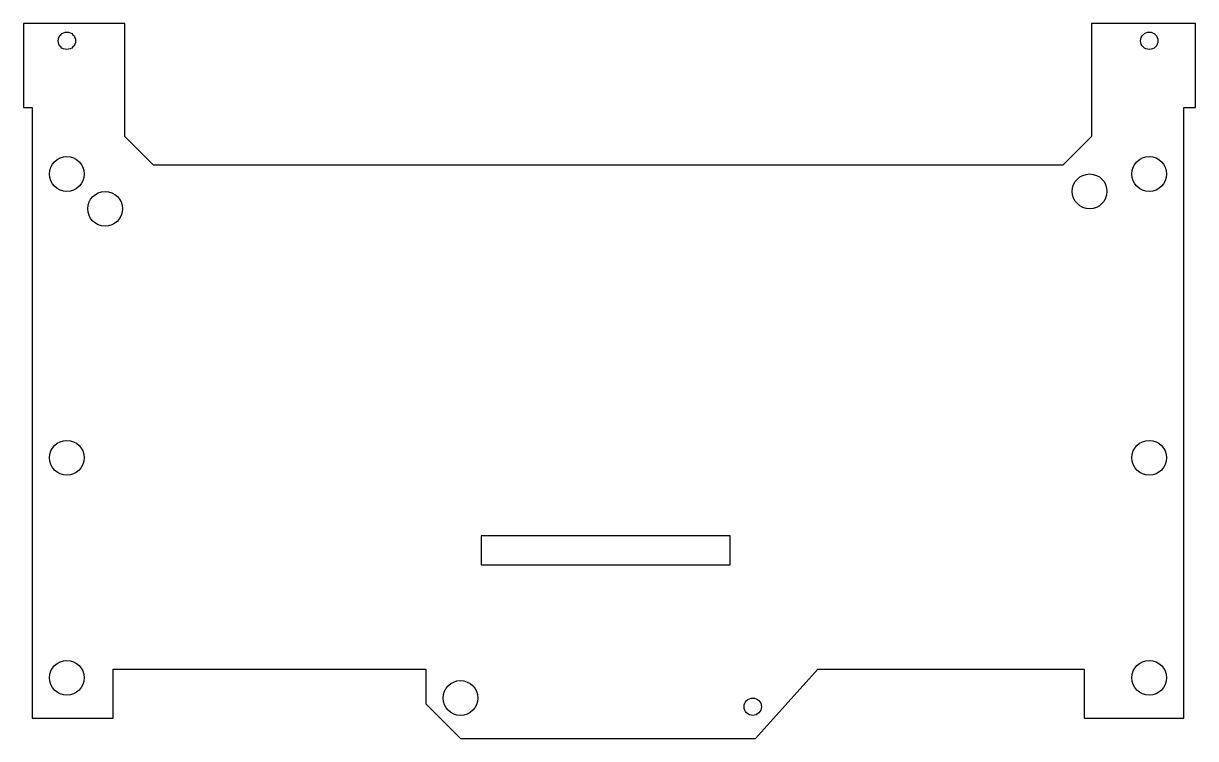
# Model space of a CAD drawing. Header units: millimetres. Extents: x -101 to 102, y -33 to 91.
import ezdxf

# ---------------------------------------------------------------- set-up
doc = ezdxf.new("R2010")
doc.units = ezdxf.units.MM

msp = doc.modelspace()

# ---------------------------------------------------------------- linework, layer by layer
at = {"color": 7, "linetype": 'Continuous', "lineweight": 25}
for p, q in [((-83.1, 91), (-100.6, 91)), ((-100.6, 91), (-100.6, 76.5)), ((-83.1, 71.45), (-83.1, 91)), ((101.9, 91), (83.9, 91)), ((83.9, 91), (83.9, 71.45)), ((101.9, 76.5), (101.9, 91)), ((-100.6, 76.5), (-99.1, 76.5)), ((-99.1, 76.5), (-99.1, -29)), ((99.9, -29), (99.9, 76.5)), ((99.9, 76.5), (101.9, 76.5)), ((-78.15, 66.5), (-83.1, 71.45)), ((83.9, 71.45), (78.95, 66.5)), ((78.95, 66.5), (-78.15, 66.5)), ((21.5, 2.5), (-21.5, 2.5)), ((-21.5, 2.5), (-21.5, -2.5)), ((21.5, -2.5), (21.5, 2.5)), ((-21.5, -2.5), (21.5, -2.5)), ((-85.1, -29), (-85.1, -20.5)), ((-85.1, -20.5), (-31.1, -20.5)), ((-31.1, -20.5), (-31.1, -26.5)), ((25.9, -32.5), (36.65, -20.5)), ((36.65, -20.5), (82.65, -20.5)), ((82.65, -20.5), (82.65, -29)), ((-31.1, -26.5), (-25.1, -32.5)), ((-99.1, -29), (-85.1, -29)), ((82.65, -29), (99.9, -29)), ((-25.1, -32.5), (25.9, -32.5))]:
    msp.add_line(p, q, dxfattribs=at)
for centre, radius in [((-93.1, 88), 1.5), ((93.9, 88), 1.5), ((-93.1, 65), 3), ((93.9, 65), 3), ((83.6, 62), 3), ((-86.5, 59), 3), ((-93.1, 16), 3), ((93.9, 16), 3), ((-93.1, -22), 3), ((93.9, -22), 3), ((-25.1, -25.5), 3), ((25.4, -27), 1.5)]:
    msp.add_circle(centre, radius, dxfattribs=at)

doc.saveas('drawing.dxf')
